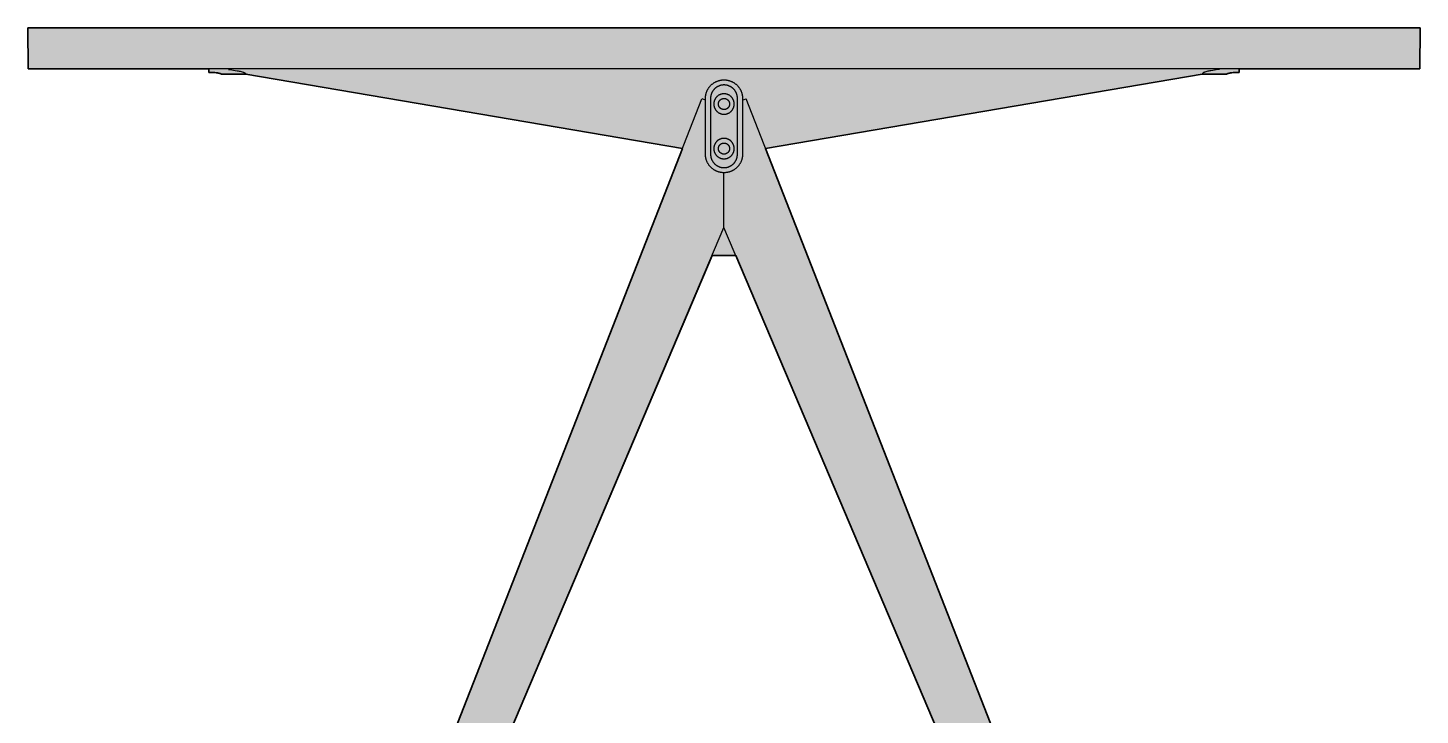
# Model space of a CAD drawing. Header units: millimetres. Extents: x -62 to 3136, y -1298 to 740.
# Drawn here: x 2330 to 3080, y 370 to 740 of the extents above; entities that cross this region are included whole.
import ezdxf

# ---------------------------------------------------------------- set-up
doc = ezdxf.new("R2010")
doc.units = ezdxf.units.MM
doc.layers.add('Blocks', color=7, linetype='Continuous')
doc.layers.add('Blocks$Fill', color=7, linetype='Continuous', true_color=0xffffff)
doc.layers.add('Blocks$Inner', color=7, linetype='Continuous', lineweight=25, true_color=0x007f00)
doc.layers.add('Blocks$Outline', color=7, linetype='Continuous', lineweight=35, true_color=0xff3f3f)

# ---------------------------------------------------------------- blocks, each defined once
blk = doc.blocks.new('Pyramid 02 Dining Table Side')
at = {"layer": 'Blocks$Fill'}
blk.add_hatch(color=256, dxfattribs=at).paths.add_polyline_path([(55.61, 740.05), (55.78, 718.05), (75.61, 718.05), (153.11, 718.05), (153.11, 716.05), (154.7, 716.02), (155.49, 715.99), (156.28, 715.93), (157.08, 715.86), (157.77, 715.77), (158.19, 715.7), (158.41, 715.66), (158.63, 715.61), (158.84, 715.56), (158.94, 715.54), (159.04, 715.51), (159.15, 715.48), (159.26, 715.44), (159.31, 715.42), (159.36, 715.4), (159.41, 715.38), (159.46, 715.36), (159.49, 715.34), (159.52, 715.33), (159.55, 715.31), (159.58, 715.29), (159.6, 715.28), (159.61, 715.27), (159.62, 715.27), (159.64, 715.26), (159.65, 715.25), (159.66, 715.24), (159.67, 715.23), (159.69, 715.22), (159.7, 715.21), (159.71, 715.2), (159.71, 715.19), (159.72, 715.19), (159.72, 715.18), (159.72, 715.18), (159.73, 715.17), (159.73, 715.17), (159.74, 715.16), (159.74, 715.16), (159.74, 715.15), (159.75, 715.15), (159.75, 715.14), (159.75, 715.14), (159.76, 715.13), (159.76, 715.13), (159.76, 715.12), (159.76, 715.12), (159.77, 715.11), (159.77, 715.11), (159.77, 715.1), (159.77, 715.1), (159.77, 715.09), (159.77, 715.09), (159.78, 715.08), (159.78, 715.08), (159.78, 715.07), (159.78, 715.07), (159.78, 715.07), (159.78, 715.07), (159.78, 715.06), (159.78, 715.06), (159.78, 715.06), (159.78, 715.06), (159.78, 715.05), (173.11, 715.05), (408.32, 675.14), (148.48, 11.55), (146.48, 11.55), (142.59, 11.55), (142.48, 11.55), (142.42, 11.55), (142.36, 11.54), (142.31, 11.54), (142.25, 11.53), (142.19, 11.52), (142.13, 11.51), (142.08, 11.5), (142.02, 11.49), (141.96, 11.47), (141.9, 11.46), (141.84, 11.44), (141.78, 11.42), (141.73, 11.4), (141.67, 11.38), (141.61, 11.35), (141.55, 11.33), (141.5, 11.3), (141.44, 11.27), (141.38, 11.24), (141.33, 11.21), (141.27, 11.18), (141.22, 11.14), (141.17, 11.11), (141.11, 11.07), (141.06, 11.03), (141.01, 10.99), (140.96, 10.95), (140.91, 10.91), (140.87, 10.86), (140.82, 10.82), (140.78, 10.77), (140.73, 10.73), (140.69, 10.68), (140.65, 10.63), (140.61, 10.58), (140.57, 10.53), (140.53, 10.47), (140.5, 10.42), (140.46, 10.37), (140.43, 10.31), (140.4, 10.26), (140.37, 10.2), (140.34, 10.14), (140.31, 10.09), (140.29, 10.03), (140.26, 9.97), (140.24, 9.91), (140.22, 9.86), (140.2, 9.8), (140.18, 9.74), (140.17, 9.68), (140.15, 9.62), (140.14, 9.57), (140.13, 9.51), (140.12, 9.45), (140.11, 9.39), (140.1, 9.33), (140.1, 9.28), (140.09, 9.22), (140.09, 9.16), (140.09, 9.11), (140.09, 9.05), (140.09, 5.05), (140.09, 4.94), (140.09, 4.88), (140.1, 4.83), (140.1, 4.77), (140.11, 4.71), (140.12, 4.66), (140.13, 4.6), (140.14, 4.54), (140.15, 4.48), (140.17, 4.42), (140.18, 4.36), (140.2, 4.31), (140.22, 4.25), (140.24, 4.19), (140.26, 4.13), (140.29, 4.07), (140.31, 4.02), (140.34, 3.96), (140.37, 3.9), (140.4, 3.85), (140.43, 3.79), (140.46, 3.74), (140.5, 3.68), (140.53, 3.63), (140.57, 3.58), (140.61, 3.53), (140.65, 3.48), (140.69, 3.43), (140.73, 3.38), (140.78, 3.33), (140.82, 3.28), (140.87, 3.24), (140.91, 3.2), (140.96, 3.15), (141.01, 3.11), (141.06, 3.07), (141.11, 3.03), (141.17, 3), (141.22, 2.96), (141.27, 2.93), (141.33, 2.89), (141.38, 2.86), (141.44, 2.83), (141.5, 2.8), (141.55, 2.78), (141.61, 2.75), (141.67, 2.73), (141.73, 2.71), (141.78, 2.68), (141.84, 2.67), (141.9, 2.65), (141.96, 2.63), (142.02, 2.62), (142.08, 2.61), (142.13, 2.59), (142.19, 2.58), (142.25, 2.58), (142.31, 2.57), (142.36, 2.56), (142.42, 2.56), (142.48, 2.55), (142.53, 2.55), (142.59, 2.55), (143.09, 2.55), (143.09, 0.05), (174.09, 0.05), (174.09, 2.55), (174.59, 2.55), (174.7, 2.55), (174.76, 2.56), (174.81, 2.56), (174.87, 2.57), (174.93, 2.58), (174.99, 2.58), (175.04, 2.59), (175.1, 2.61), (175.16, 2.62), (175.22, 2.63), (175.28, 2.65), (175.33, 2.67), (175.39, 2.68), (175.45, 2.71), (175.51, 2.73), (175.57, 2.75), (175.62, 2.78), (175.68, 2.8), (175.74, 2.83), (175.79, 2.86), (175.85, 2.89), (175.9, 2.93), (175.96, 2.96), (176.01, 3), (176.06, 3.03), (176.11, 3.07), (176.16, 3.11), (176.21, 3.15), (176.26, 3.2), (176.31, 3.24), (176.36, 3.28), (176.4, 3.33), (176.44, 3.38), (176.49, 3.43), (176.53, 3.48), (176.57, 3.53), (176.61, 3.58), (176.64, 3.63), (176.68, 3.68), (176.71, 3.74), (176.75, 3.79), (176.78, 3.85), (176.81, 3.9), (176.84, 3.96), (176.86, 4.02), (176.89, 4.07), (176.91, 4.13), (176.93, 4.19), (176.96, 4.25), (176.97, 4.31), (176.99, 4.36), (177.01, 4.42), (177.02, 4.48), (177.03, 4.54), (177.05, 4.6), (177.06, 4.66), (177.06, 4.71), (177.07, 4.77), (177.08, 4.83), (177.08, 4.88), (177.09, 4.94), (177.09, 5), (177.09, 5.05), (177.09, 9.05), (177.09, 9.16), (177.08, 9.22), (177.08, 9.28), (177.07, 9.33), (177.06, 9.39), (177.06, 9.45), (177.05, 9.51), (177.03, 9.57), (177.02, 9.62), (177.01, 9.68), (176.99, 9.74), (176.97, 9.8), (176.96, 9.86), (176.93, 9.91), (176.91, 9.97), (176.89, 10.03), (176.86, 10.09), (176.84, 10.14), (176.81, 10.2), (176.78, 10.26), (176.75, 10.31), (176.71, 10.37), (176.68, 10.42), (176.64, 10.47), (176.61, 10.53), (176.57, 10.58), (176.53, 10.63), (176.49, 10.68), (176.44, 10.73), (176.4, 10.77), (176.36, 10.82), (176.31, 10.86), (176.26, 10.91), (176.21, 10.95), (176.16, 10.99), (176.11, 11.03), (176.06, 11.07), (176.01, 11.11), (175.96, 11.14), (175.9, 11.18), (175.85, 11.21), (175.79, 11.24), (175.74, 11.27), (175.68, 11.3), (175.62, 11.33), (175.57, 11.35), (175.51, 11.38), (175.45, 11.4), (175.39, 11.42), (175.33, 11.44), (175.28, 11.46), (175.22, 11.47), (175.16, 11.49), (175.1, 11.5), (175.04, 11.51), (174.99, 11.52), (174.93, 11.53), (174.87, 11.54), (174.81, 11.54), (174.76, 11.55), (174.7, 11.55), (174.64, 11.55), (174.59, 11.55), (170.69, 11.55), (166.94, 11.55), (424.24, 617.53), (436.98, 617.53), (694.28, 11.55), (690.53, 11.55), (686.63, 11.55), (686.52, 11.55), (686.47, 11.55), (686.41, 11.54), (686.35, 11.54), (686.29, 11.53), (686.24, 11.52), (686.18, 11.51), (686.12, 11.5), (686.06, 11.49), (686, 11.47), (685.95, 11.46), (685.89, 11.44), (685.83, 11.42), (685.77, 11.4), (685.71, 11.38), (685.66, 11.35), (685.6, 11.33), (685.54, 11.3), (685.49, 11.27), (685.43, 11.24), (685.37, 11.21), (685.32, 11.18), (685.27, 11.14), (685.21, 11.11), (685.16, 11.07), (685.11, 11.03), (685.06, 10.99), (685.01, 10.95), (684.96, 10.91), (684.91, 10.86), (684.87, 10.82), (684.82, 10.77), (684.78, 10.73), (684.73, 10.68), (684.69, 10.63), (684.65, 10.58), (684.61, 10.53), (684.58, 10.47), (684.54, 10.42), (684.51, 10.37), (684.47, 10.31), (684.44, 10.26), (684.41, 10.2), (684.38, 10.14), (684.36, 10.09), (684.33, 10.03), (684.31, 9.97), (684.29, 9.91), (684.27, 9.86), (684.25, 9.8), (684.23, 9.74), (684.21, 9.68), (684.2, 9.62), (684.19, 9.57), (684.18, 9.51), (684.17, 9.45), (684.16, 9.39), (684.15, 9.33), (684.14, 9.28), (684.14, 9.22), (684.14, 9.16), (684.13, 9.11), (684.13, 9.05), (684.13, 5.05), (684.14, 4.94), (684.14, 4.88), (684.14, 4.83), (684.15, 4.77), (684.16, 4.71), (684.17, 4.66), (684.18, 4.6), (684.19, 4.54), (684.2, 4.48), (684.21, 4.42), (684.23, 4.36), (684.25, 4.31), (684.27, 4.25), (684.29, 4.19), (684.31, 4.13), (684.33, 4.07), (684.36, 4.02), (684.38, 3.96), (684.41, 3.9), (684.44, 3.85), (684.47, 3.79), (684.51, 3.74), (684.54, 3.68), (684.58, 3.63), (684.61, 3.58), (684.65, 3.53), (684.69, 3.48), (684.73, 3.43), (684.78, 3.38), (684.82, 3.33), (684.87, 3.28), (684.91, 3.24), (684.96, 3.2), (685.01, 3.15), (685.06, 3.11), (685.11, 3.07), (685.16, 3.03), (685.21, 3), (685.27, 2.96), (685.32, 2.93), (685.37, 2.89), (685.43, 2.86), (685.49, 2.83), (685.54, 2.8), (685.6, 2.78), (685.66, 2.75), (685.71, 2.73), (685.77, 2.71), (685.83, 2.68), (685.89, 2.67), (685.95, 2.65), (686, 2.63), (686.06, 2.62), (686.12, 2.61), (686.18, 2.59), (686.24, 2.58), (686.29, 2.58), (686.35, 2.57), (686.41, 2.56), (686.47, 2.56), (686.52, 2.55), (686.58, 2.55), (686.63, 2.55), (687.13, 2.55), (687.13, 0.05), (718.13, 0.05), (718.13, 2.55), (718.63, 2.55), (718.75, 2.55), (718.8, 2.56), (718.86, 2.56), (718.92, 2.57), (718.97, 2.58), (719.03, 2.58), (719.09, 2.59), (719.15, 2.61), (719.21, 2.62), (719.26, 2.63), (719.32, 2.65), (719.38, 2.67), (719.44, 2.68), (719.5, 2.71), (719.55, 2.73), (719.61, 2.75), (719.67, 2.78), (719.73, 2.8), (719.78, 2.83), (719.84, 2.86), (719.89, 2.89), (719.95, 2.93), (720, 2.96), (720.06, 3), (720.11, 3.03), (720.16, 3.07), (720.21, 3.11), (720.26, 3.15), (720.31, 3.2), (720.36, 3.24), (720.4, 3.28), (720.45, 3.33), (720.49, 3.38), (720.53, 3.43), (720.57, 3.48), (720.61, 3.53), (720.65, 3.58), (720.69, 3.63), (720.73, 3.68), (720.76, 3.74), (720.79, 3.79), (720.82, 3.85), (720.85, 3.9), (720.88, 3.96), (720.91, 4.02), (720.93, 4.07), (720.96, 4.13), (720.98, 4.19), (721, 4.25), (721.02, 4.31), (721.04, 4.36), (721.05, 4.42), (721.07, 4.48), (721.08, 4.54), (721.09, 4.6), (721.1, 4.66), (721.11, 4.71), (721.12, 4.77), (721.12, 4.83), (721.13, 4.88), (721.13, 4.94), (721.13, 5), (721.13, 5.05), (721.13, 9.05), (721.13, 9.16), (721.13, 9.22), (721.12, 9.28), (721.12, 9.33), (721.11, 9.39), (721.1, 9.45), (721.09, 9.51), (721.08, 9.57), (721.07, 9.62), (721.05, 9.68), (721.04, 9.74), (721.02, 9.8), (721, 9.86), (720.98, 9.91), (720.96, 9.97), (720.93, 10.03), (720.91, 10.09), (720.88, 10.14), (720.85, 10.2), (720.82, 10.26), (720.79, 10.31), (720.76, 10.37), (720.73, 10.42), (720.69, 10.47), (720.65, 10.53), (720.61, 10.58), (720.57, 10.63), (720.53, 10.68), (720.49, 10.73), (720.45, 10.77), (720.4, 10.82), (720.36, 10.86), (720.31, 10.91), (720.26, 10.95), (720.21, 10.99), (720.16, 11.03), (720.11, 11.07), (720.06, 11.11), (720, 11.14), (719.95, 11.18), (719.89, 11.21), (719.84, 11.24), (719.78, 11.27), (719.73, 11.3), (719.67, 11.33), (719.61, 11.35), (719.55, 11.38), (719.5, 11.4), (719.44, 11.42), (719.38, 11.44), (719.32, 11.46), (719.26, 11.47), (719.21, 11.49), (719.15, 11.5), (719.09, 11.51), (719.03, 11.52), (718.97, 11.53), (718.92, 11.54), (718.86, 11.54), (718.8, 11.55), (718.75, 11.55), (718.69, 11.55), (718.63, 11.55), (714.74, 11.55), (712.74, 11.55), (452.91, 675.14), (688.11, 715.05), (701.44, 715.05), (701.44, 715.06), (701.44, 715.06), (701.44, 715.06), (701.44, 715.07), (701.45, 715.07), (701.45, 715.07), (701.45, 715.07), (701.45, 715.08), (701.45, 715.08), (701.45, 715.09), (701.45, 715.09), (701.45, 715.1), (701.45, 715.1), (701.45, 715.11), (701.46, 715.11), (701.46, 715.12), (701.46, 715.12), (701.46, 715.13), (701.47, 715.13), (701.47, 715.14), (701.47, 715.14), (701.48, 715.15), (701.48, 715.15), (701.48, 715.16), (701.49, 715.16), (701.49, 715.17), (701.49, 715.17), (701.5, 715.18), (701.5, 715.18), (701.51, 715.19), (701.51, 715.19), (701.52, 715.2), (701.53, 715.21), (701.54, 715.22), (701.55, 715.23), (701.56, 715.24), (701.57, 715.25), (701.58, 715.26), (701.6, 715.27), (701.61, 715.27), (701.62, 715.28), (701.64, 715.29), (701.67, 715.31), (701.7, 715.33), (701.73, 715.34), (701.77, 715.36), (701.81, 715.38), (701.86, 715.4), (701.91, 715.42), (701.96, 715.44), (702.07, 715.48), (702.18, 715.51), (702.28, 715.54), (702.38, 715.56), (702.59, 715.61), (702.81, 715.66), (703.03, 715.7), (703.45, 715.77), (703.87, 715.82), (704.14, 715.86), (705.73, 715.99), (706.53, 716.02), (707.32, 716.05), (708.11, 716.05), (708.11, 718.05), (785.61, 718.05), (805.44, 718.05), (805.61, 740.05), (480.61, 740.05), (380.61, 740.05)], flags=0)
at = {"layer": 'Blocks$Inner'}
for points in [[(55.61, 740.05), (380.61, 740.05), (480.61, 740.05), (805.61, 740.05), (805.44, 718.05), (785.61, 718.05), (480.61, 718.05), (380.61, 718.05), (75.61, 718.05), (55.78, 718.05)], [(420.61, 702.05), (420.61, 702.27), (420.62, 702.5), (420.63, 702.72), (420.65, 702.95), (420.67, 703.18), (420.7, 703.41), (420.74, 703.64), (420.78, 703.87), (420.82, 704.1), (420.88, 704.34), (420.93, 704.57), (421, 704.8), (421.07, 705.04), (421.14, 705.27), (421.22, 705.5), (421.31, 705.73), (421.41, 705.96), (421.51, 706.19), (421.62, 706.42), (421.73, 706.65), (421.85, 706.87), (421.97, 707.09), (422.1, 707.31), (422.24, 707.52), (422.38, 707.74), (422.53, 707.95), (422.69, 708.15), (422.85, 708.36), (423.01, 708.55), (423.18, 708.75), (423.36, 708.94), (423.54, 709.12), (423.73, 709.3), (423.92, 709.48), (424.11, 709.65), (424.31, 709.82), (424.51, 709.98), (424.72, 710.13), (424.93, 710.28), (425.14, 710.42), (425.35, 710.56), (425.57, 710.69), (425.79, 710.82), (426.02, 710.94), (426.24, 711.05), (426.47, 711.16), (426.7, 711.26), (426.93, 711.35), (427.16, 711.44), (427.39, 711.52), (427.63, 711.6), (427.86, 711.67), (428.09, 711.73), (428.33, 711.79), (428.56, 711.84), (428.79, 711.89), (429.02, 711.93), (429.25, 711.96), (429.48, 711.99), (429.71, 712.01), (429.94, 712.03), (430.17, 712.04), (430.39, 712.05), (430.61, 712.05), (430.83, 712.05), (431.06, 712.04), (431.28, 712.03), (431.51, 712.01), (431.74, 711.99), (431.97, 711.96), (432.2, 711.93), (432.43, 711.89), (432.66, 711.84), (432.9, 711.79), (433.13, 711.73), (433.36, 711.67), (433.6, 711.6), (433.83, 711.52), (434.06, 711.44), (434.29, 711.35), (434.52, 711.26), (434.75, 711.16), (434.98, 711.05), (435.2, 710.94), (435.43, 710.82), (435.65, 710.69), (435.87, 710.56), (436.08, 710.42), (436.3, 710.28), (436.51, 710.13), (436.71, 709.98), (436.91, 709.82), (437.11, 709.65), (437.31, 709.48), (437.5, 709.3), (437.68, 709.12), (437.86, 708.94), (438.04, 708.75), (438.21, 708.55), (438.37, 708.36), (438.53, 708.15), (438.69, 707.95), (438.84, 707.74), (438.98, 707.52), (439.12, 707.31), (439.25, 707.09), (439.37, 706.87), (439.49, 706.65), (439.61, 706.42), (439.71, 706.19), (439.81, 705.96), (439.91, 705.73), (440, 705.5), (440.08, 705.27), (440.16, 705.04), (440.22, 704.8), (440.29, 704.57), (440.35, 704.34), (440.4, 704.1), (440.44, 703.87), (440.48, 703.64), (440.52, 703.41), (440.55, 703.18), (440.57, 702.95), (440.59, 702.72), (440.6, 702.5), (440.61, 702.27), (440.61, 702.05), (440.61, 672.05), (440.61, 671.83), (440.6, 671.61), (440.59, 671.38), (440.57, 671.15), (440.55, 670.93), (440.52, 670.7), (440.48, 670.46), (440.44, 670.23), (440.4, 670), (440.35, 669.77), (440.29, 669.53), (440.22, 669.3), (440.16, 669.07), (440.08, 668.84), (440, 668.6), (439.91, 668.37), (439.81, 668.14), (439.71, 667.91), (439.61, 667.69), (439.49, 667.46), (439.37, 667.24), (439.25, 667.01), (439.12, 666.8), (438.98, 666.58), (438.84, 666.37), (438.69, 666.16), (438.53, 665.95), (438.37, 665.75), (438.21, 665.55), (438.04, 665.36), (437.86, 665.17), (437.68, 664.98), (437.5, 664.8), (437.31, 664.63), (437.11, 664.45), (436.91, 664.29), (436.71, 664.13), (436.51, 663.97), (436.3, 663.83), (436.08, 663.68), (435.87, 663.55), (435.65, 663.41), (435.43, 663.29), (435.2, 663.17), (434.98, 663.06), (434.75, 662.95), (434.52, 662.85), (434.29, 662.75), (434.06, 662.67), (433.83, 662.58), (433.6, 662.51), (433.36, 662.44), (433.13, 662.37), (432.9, 662.32), (432.66, 662.27), (432.43, 662.22), (432.2, 662.18), (431.97, 662.15), (431.74, 662.12), (431.51, 662.09), (431.28, 662.08), (431.06, 662.06), (430.83, 662.05), (430.61, 662.05), (430.39, 662.05), (430.17, 662.06), (429.94, 662.08), (429.71, 662.09), (429.48, 662.12), (429.25, 662.15), (429.02, 662.18), (428.79, 662.22), (428.56, 662.27), (428.33, 662.32), (428.09, 662.37), (427.86, 662.44), (427.63, 662.51), (427.39, 662.58), (427.16, 662.67), (426.93, 662.75), (426.7, 662.85), (426.47, 662.95), (426.24, 663.06), (426.02, 663.17), (425.79, 663.29), (425.57, 663.41), (425.35, 663.55), (425.14, 663.68), (424.93, 663.83), (424.72, 663.97), (424.51, 664.13), (424.31, 664.29), (424.11, 664.45), (423.92, 664.63), (423.73, 664.8), (423.54, 664.98), (423.36, 665.17), (423.18, 665.36), (423.01, 665.55), (422.85, 665.75), (422.69, 665.95), (422.53, 666.16), (422.38, 666.37), (422.24, 666.58), (422.1, 666.8), (421.97, 667.01), (421.85, 667.24), (421.73, 667.46), (421.62, 667.69), (421.51, 667.91), (421.41, 668.14), (421.31, 668.37), (421.22, 668.6), (421.14, 668.84), (421.07, 669.07), (421, 669.3), (420.93, 669.53), (420.88, 669.77), (420.82, 670), (420.78, 670.23), (420.74, 670.46), (420.7, 670.7), (420.67, 670.93), (420.65, 671.15), (420.63, 671.38), (420.62, 671.61), (420.61, 671.83), (420.61, 672.05)], [(423.36, 675.45), (423.36, 672.05), (423.36, 671.89), (423.37, 671.73), (423.38, 671.57), (423.39, 671.4), (423.41, 671.24), (423.43, 671.07), (423.45, 670.9), (423.48, 670.73), (423.52, 670.56), (423.55, 670.4), (423.59, 670.23), (423.64, 670.06), (423.69, 669.89), (423.75, 669.72), (423.81, 669.55), (423.87, 669.38), (423.94, 669.22), (424.01, 669.05), (424.09, 668.89), (424.17, 668.72), (424.26, 668.56), (424.35, 668.4), (424.44, 668.24), (424.54, 668.09), (424.65, 667.93), (424.75, 667.78), (424.87, 667.63), (424.98, 667.48), (425.1, 667.34), (425.23, 667.2), (425.35, 667.06), (425.48, 666.93), (425.62, 666.8), (425.76, 666.67), (425.9, 666.54), (426.04, 666.42), (426.19, 666.31), (426.34, 666.2), (426.49, 666.09), (426.64, 665.98), (426.8, 665.88), (426.96, 665.79), (427.12, 665.7), (427.28, 665.61), (427.44, 665.53), (427.61, 665.45), (427.78, 665.38), (427.94, 665.31), (428.11, 665.25), (428.28, 665.19), (428.45, 665.13), (428.62, 665.08), (428.79, 665.04), (428.95, 664.99), (429.12, 664.96), (429.29, 664.92), (429.46, 664.89), (429.63, 664.87), (429.79, 664.85), (429.96, 664.83), (430.12, 664.82), (430.29, 664.81), (430.45, 664.8), (430.61, 664.8), (430.77, 664.8), (430.93, 664.81), (431.1, 664.82), (431.26, 664.83), (431.43, 664.85), (431.59, 664.87), (431.76, 664.89), (431.93, 664.92), (432.1, 664.96), (432.27, 664.99), (432.44, 665.04), (432.61, 665.08), (432.77, 665.13), (432.94, 665.19), (433.11, 665.25), (433.28, 665.31), (433.45, 665.38), (433.61, 665.45), (433.78, 665.53), (433.94, 665.61), (434.1, 665.7), (434.26, 665.79), (434.42, 665.88), (434.58, 665.98), (434.73, 666.09), (434.88, 666.2), (435.03, 666.31), (435.18, 666.42), (435.32, 666.54), (435.47, 666.67), (435.6, 666.8), (435.74, 666.93), (435.87, 667.06), (436, 667.2), (436.12, 667.34), (436.24, 667.48), (436.36, 667.63), (436.47, 667.78), (436.58, 667.93), (436.68, 668.09), (436.78, 668.24), (436.87, 668.4), (436.96, 668.56), (437.05, 668.72), (437.13, 668.89), (437.21, 669.05), (437.28, 669.22), (437.35, 669.38), (437.42, 669.55), (437.48, 669.72), (437.53, 669.89), (437.58, 670.06), (437.63, 670.23), (437.67, 670.4), (437.71, 670.56), (437.74, 670.73), (437.77, 670.9), (437.79, 671.07), (437.81, 671.24), (437.83, 671.4), (437.84, 671.57), (437.85, 671.73), (437.86, 671.89), (437.86, 672.05), (437.86, 702.05), (437.86, 702.21), (437.85, 702.38), (437.84, 702.54), (437.83, 702.7), (437.81, 702.87), (437.79, 703.04), (437.77, 703.2), (437.74, 703.37), (437.71, 703.54), (437.67, 703.71), (437.63, 703.88), (437.58, 704.05), (437.53, 704.22), (437.48, 704.39), (437.42, 704.55), (437.35, 704.72), (437.28, 704.89), (437.21, 705.05), (437.13, 705.22), (437.05, 705.38), (436.96, 705.54), (436.87, 705.7), (436.78, 705.86), (436.68, 706.02), (436.58, 706.17), (436.47, 706.33), (436.36, 706.48), (436.24, 706.62), (436.12, 706.77), (436, 706.91), (435.87, 707.04), (435.74, 707.18), (435.6, 707.31), (435.47, 707.44), (435.32, 707.56), (435.18, 707.68), (435.03, 707.8), (434.88, 707.91), (434.73, 708.02), (434.58, 708.12), (434.42, 708.22), (434.26, 708.32), (434.1, 708.41), (433.94, 708.49), (433.78, 708.57), (433.61, 708.65), (433.45, 708.72), (433.28, 708.79), (433.11, 708.86), (432.94, 708.92), (432.77, 708.97), (432.61, 709.02), (432.44, 709.07), (432.27, 709.11), (432.1, 709.15), (431.93, 709.18), (431.76, 709.21), (431.59, 709.24), (431.43, 709.26), (431.26, 709.27), (431.1, 709.29), (430.93, 709.3), (430.77, 709.3), (430.61, 709.3), (430.45, 709.3), (430.29, 709.3), (430.12, 709.29), (429.96, 709.27), (429.79, 709.26), (429.63, 709.24), (429.46, 709.21), (429.29, 709.18), (429.12, 709.15), (428.95, 709.11), (428.79, 709.07), (428.62, 709.02), (428.45, 708.97), (428.28, 708.92), (428.11, 708.86), (427.94, 708.79), (427.78, 708.72), (427.61, 708.65), (427.44, 708.57), (427.28, 708.49), (427.12, 708.41), (426.96, 708.32), (426.8, 708.22), (426.64, 708.12), (426.49, 708.02), (426.34, 707.91), (426.19, 707.8), (426.04, 707.68), (425.9, 707.56), (425.76, 707.44), (425.62, 707.31), (425.48, 707.18), (425.35, 707.04), (425.23, 706.91), (425.1, 706.77), (424.98, 706.62), (424.87, 706.48), (424.75, 706.33), (424.65, 706.17), (424.54, 706.02), (424.44, 705.86), (424.35, 705.7), (424.26, 705.54), (424.17, 705.38), (424.09, 705.22), (424.01, 705.05), (423.94, 704.89), (423.87, 704.72), (423.81, 704.55), (423.75, 704.39), (423.69, 704.22), (423.64, 704.05), (423.59, 703.88), (423.55, 703.71), (423.52, 703.54), (423.48, 703.37), (423.45, 703.2), (423.43, 703.04), (423.41, 702.87), (423.39, 702.7), (423.38, 702.54), (423.37, 702.38), (423.36, 702.21), (423.36, 702.05)], [(436.11, 699.05), (436.11, 699.17), (436.11, 699.3), (436.1, 699.42), (436.09, 699.55), (436.08, 699.67), (436.06, 699.8), (436.04, 699.93), (436.02, 700.05), (435.99, 700.18), (435.97, 700.31), (435.93, 700.44), (435.9, 700.57), (435.86, 700.69), (435.82, 700.82), (435.77, 700.95), (435.72, 701.08), (435.67, 701.2), (435.62, 701.33), (435.56, 701.45), (435.5, 701.58), (435.43, 701.7), (435.36, 701.82), (435.29, 701.94), (435.21, 702.06), (435.14, 702.18), (435.05, 702.29), (434.97, 702.41), (434.88, 702.52), (434.79, 702.63), (434.7, 702.74), (434.6, 702.84), (434.5, 702.94), (434.4, 703.04), (434.29, 703.14), (434.19, 703.23), (434.08, 703.32), (433.97, 703.41), (433.85, 703.5), (433.74, 703.58), (433.62, 703.66), (433.5, 703.73), (433.38, 703.8), (433.26, 703.87), (433.14, 703.94), (433.01, 704), (432.89, 704.06), (432.76, 704.11), (432.64, 704.17), (432.51, 704.21), (432.38, 704.26), (432.25, 704.3), (432.12, 704.34), (432, 704.38), (431.87, 704.41), (431.74, 704.44), (431.61, 704.46), (431.48, 704.48), (431.36, 704.5), (431.23, 704.52), (431.11, 704.53), (430.98, 704.54), (430.86, 704.55), (430.73, 704.55), (430.61, 704.55), (430.49, 704.55), (430.37, 704.55), (430.24, 704.54), (430.12, 704.53), (429.99, 704.52), (429.86, 704.5), (429.74, 704.48), (429.61, 704.46), (429.48, 704.44), (429.35, 704.41), (429.23, 704.38), (429.1, 704.34), (428.97, 704.3), (428.84, 704.26), (428.71, 704.21), (428.59, 704.17), (428.46, 704.11), (428.33, 704.06), (428.21, 704), (428.08, 703.94), (427.96, 703.87), (427.84, 703.8), (427.72, 703.73), (427.6, 703.66), (427.48, 703.58), (427.37, 703.5), (427.26, 703.41), (427.14, 703.32), (427.04, 703.23), (426.93, 703.14), (426.82, 703.04), (426.72, 702.94), (426.62, 702.84), (426.53, 702.74), (426.43, 702.63), (426.34, 702.52), (426.25, 702.41), (426.17, 702.29), (426.09, 702.18), (426.01, 702.06), (425.93, 701.94), (425.86, 701.82), (425.79, 701.7), (425.73, 701.58), (425.66, 701.45), (425.6, 701.33), (425.55, 701.2), (425.5, 701.08), (425.45, 700.95), (425.4, 700.82), (425.36, 700.69), (425.32, 700.57), (425.29, 700.44), (425.26, 700.31), (425.23, 700.18), (425.2, 700.05), (425.18, 699.93), (425.16, 699.8), (425.15, 699.67), (425.13, 699.55), (425.12, 699.42), (425.12, 699.3), (425.11, 699.17), (425.11, 699.05), (425.11, 698.93), (425.12, 698.81), (425.12, 698.68), (425.13, 698.56), (425.15, 698.43), (425.16, 698.31), (425.18, 698.18), (425.2, 698.05), (425.23, 697.92), (425.26, 697.8), (425.29, 697.67), (425.32, 697.54), (425.36, 697.41), (425.4, 697.28), (425.45, 697.16), (425.5, 697.03), (425.55, 696.9), (425.6, 696.78), (425.66, 696.65), (425.73, 696.53), (425.79, 696.4), (425.86, 696.28), (425.93, 696.16), (426.01, 696.04), (426.09, 695.93), (426.17, 695.81), (426.25, 695.7), (426.34, 695.59), (426.43, 695.48), (426.53, 695.37), (426.62, 695.27), (426.72, 695.16), (426.82, 695.06), (426.93, 694.97), (427.04, 694.87), (427.14, 694.78), (427.26, 694.69), (427.37, 694.61), (427.48, 694.53), (427.6, 694.45), (427.72, 694.37), (427.84, 694.3), (427.96, 694.23), (428.08, 694.17), (428.21, 694.1), (428.33, 694.05), (428.46, 693.99), (428.59, 693.94), (428.71, 693.89), (428.84, 693.84), (428.97, 693.8), (429.1, 693.76), (429.23, 693.73), (429.35, 693.7), (429.48, 693.67), (429.61, 693.64), (429.74, 693.62), (429.86, 693.6), (429.99, 693.59), (430.12, 693.57), (430.24, 693.56), (430.37, 693.56), (430.49, 693.55), (430.61, 693.55), (430.73, 693.55), (430.86, 693.56), (430.98, 693.56), (431.11, 693.57), (431.23, 693.59), (431.36, 693.6), (431.48, 693.62), (431.61, 693.64), (431.74, 693.67), (431.87, 693.7), (432, 693.73), (432.12, 693.76), (432.25, 693.8), (432.38, 693.84), (432.51, 693.89), (432.64, 693.94), (432.76, 693.99), (432.89, 694.05), (433.01, 694.1), (433.14, 694.17), (433.26, 694.23), (433.38, 694.3), (433.5, 694.37), (433.62, 694.45), (433.74, 694.53), (433.85, 694.61), (433.97, 694.69), (434.08, 694.78), (434.19, 694.87), (434.29, 694.97), (434.4, 695.06), (434.5, 695.16), (434.6, 695.27), (434.7, 695.37), (434.79, 695.48), (434.88, 695.59), (434.97, 695.7), (435.05, 695.81), (435.14, 695.93), (435.21, 696.04), (435.29, 696.16), (435.36, 696.28), (435.43, 696.4), (435.5, 696.53), (435.56, 696.65), (435.62, 696.78), (435.67, 696.9), (435.72, 697.03), (435.77, 697.16), (435.82, 697.28), (435.86, 697.41), (435.9, 697.54), (435.93, 697.67), (435.97, 697.8), (435.99, 697.92), (436.02, 698.05), (436.04, 698.18), (436.06, 698.31), (436.08, 698.43), (436.09, 698.56), (436.1, 698.68), (436.11, 698.81), (436.11, 698.93)], [(433.61, 699.05), (433.61, 698.99), (433.61, 698.92), (433.6, 698.85), (433.6, 698.78), (433.59, 698.71), (433.58, 698.65), (433.57, 698.58), (433.56, 698.51), (433.55, 698.44), (433.53, 698.37), (433.51, 698.3), (433.5, 698.23), (433.47, 698.16), (433.45, 698.09), (433.43, 698.02), (433.4, 697.95), (433.37, 697.88), (433.34, 697.81), (433.31, 697.74), (433.28, 697.67), (433.24, 697.61), (433.2, 697.54), (433.16, 697.48), (433.12, 697.41), (433.08, 697.35), (433.03, 697.28), (432.99, 697.22), (432.94, 697.16), (432.89, 697.1), (432.84, 697.04), (432.79, 696.99), (432.73, 696.93), (432.68, 696.88), (432.62, 696.82), (432.56, 696.77), (432.5, 696.72), (432.44, 696.68), (432.38, 696.63), (432.32, 696.58), (432.25, 696.54), (432.19, 696.5), (432.12, 696.46), (432.06, 696.42), (431.99, 696.39), (431.92, 696.35), (431.85, 696.32), (431.78, 696.29), (431.72, 696.26), (431.65, 696.24), (431.58, 696.21), (431.51, 696.19), (431.44, 696.17), (431.37, 696.15), (431.3, 696.13), (431.23, 696.12), (431.16, 696.1), (431.09, 696.09), (431.02, 696.08), (430.95, 696.07), (430.88, 696.06), (430.81, 696.06), (430.74, 696.06), (430.68, 696.05), (430.61, 696.05), (430.54, 696.05), (430.48, 696.06), (430.41, 696.06), (430.34, 696.06), (430.27, 696.07), (430.2, 696.08), (430.13, 696.09), (430.07, 696.1), (430, 696.12), (429.93, 696.13), (429.86, 696.15), (429.79, 696.17), (429.72, 696.19), (429.65, 696.21), (429.58, 696.24), (429.51, 696.26), (429.44, 696.29), (429.37, 696.32), (429.3, 696.35), (429.23, 696.39), (429.17, 696.42), (429.1, 696.46), (429.03, 696.5), (428.97, 696.54), (428.91, 696.58), (428.84, 696.63), (428.78, 696.68), (428.72, 696.72), (428.66, 696.77), (428.6, 696.82), (428.55, 696.88), (428.49, 696.93), (428.44, 696.99), (428.38, 697.04), (428.33, 697.1), (428.28, 697.16), (428.23, 697.22), (428.19, 697.28), (428.14, 697.35), (428.1, 697.41), (428.06, 697.48), (428.02, 697.54), (427.98, 697.61), (427.95, 697.67), (427.91, 697.74), (427.88, 697.81), (427.85, 697.88), (427.82, 697.95), (427.8, 698.02), (427.77, 698.09), (427.75, 698.16), (427.73, 698.23), (427.71, 698.3), (427.69, 698.37), (427.67, 698.44), (427.66, 698.51), (427.65, 698.58), (427.64, 698.65), (427.63, 698.71), (427.62, 698.78), (427.62, 698.85), (427.61, 698.92), (427.61, 698.99), (427.61, 699.05), (427.61, 699.12), (427.61, 699.19), (427.62, 699.25), (427.62, 699.32), (427.63, 699.39), (427.64, 699.46), (427.65, 699.53), (427.66, 699.6), (427.67, 699.67), (427.69, 699.74), (427.71, 699.81), (427.73, 699.88), (427.75, 699.95), (427.77, 700.02), (427.8, 700.09), (427.82, 700.16), (427.85, 700.23), (427.88, 700.29), (427.91, 700.36), (427.95, 700.43), (427.98, 700.5), (428.02, 700.56), (428.06, 700.63), (428.1, 700.69), (428.14, 700.76), (428.19, 700.82), (428.23, 700.88), (428.28, 700.94), (428.33, 701), (428.38, 701.06), (428.44, 701.12), (428.49, 701.17), (428.55, 701.23), (428.6, 701.28), (428.66, 701.33), (428.72, 701.38), (428.78, 701.43), (428.84, 701.48), (428.91, 701.52), (428.97, 701.56), (429.03, 701.6), (429.1, 701.64), (429.17, 701.68), (429.23, 701.72), (429.3, 701.75), (429.37, 701.78), (429.44, 701.81), (429.51, 701.84), (429.58, 701.87), (429.65, 701.89), (429.72, 701.92), (429.79, 701.94), (429.86, 701.96), (429.93, 701.97), (430, 701.99), (430.07, 702), (430.13, 702.01), (430.2, 702.02), (430.27, 702.03), (430.34, 702.04), (430.41, 702.05), (430.48, 702.05), (430.54, 702.05), (430.61, 702.05), (430.68, 702.05), (430.74, 702.05), (430.81, 702.05), (430.88, 702.04), (430.95, 702.03), (431.02, 702.02), (431.09, 702.01), (431.16, 702), (431.23, 701.99), (431.3, 701.97), (431.37, 701.96), (431.44, 701.94), (431.51, 701.92), (431.58, 701.89), (431.65, 701.87), (431.72, 701.84), (431.78, 701.81), (431.85, 701.78), (431.92, 701.75), (431.99, 701.72), (432.06, 701.68), (432.12, 701.64), (432.19, 701.6), (432.25, 701.56), (432.32, 701.52), (432.38, 701.48), (432.44, 701.43), (432.5, 701.38), (432.56, 701.33), (432.62, 701.28), (432.68, 701.23), (432.73, 701.17), (432.79, 701.12), (432.84, 701.06), (432.89, 701), (432.94, 700.94), (432.99, 700.88), (433.03, 700.82), (433.08, 700.76), (433.12, 700.69), (433.16, 700.63), (433.2, 700.56), (433.24, 700.5), (433.28, 700.43), (433.31, 700.36), (433.34, 700.29), (433.37, 700.23), (433.4, 700.16), (433.43, 700.09), (433.45, 700.02), (433.47, 699.95), (433.5, 699.88), (433.51, 699.81), (433.53, 699.74), (433.55, 699.67), (433.56, 699.6), (433.57, 699.53), (433.58, 699.46), (433.59, 699.39), (433.6, 699.32), (433.6, 699.25), (433.61, 699.19), (433.61, 699.12)], [(436.11, 675.05), (436.11, 675.17), (436.11, 675.3), (436.1, 675.42), (436.09, 675.55), (436.08, 675.67), (436.06, 675.8), (436.04, 675.93), (436.02, 676.05), (435.99, 676.18), (435.97, 676.31), (435.93, 676.44), (435.9, 676.57), (435.86, 676.69), (435.82, 676.82), (435.77, 676.95), (435.72, 677.08), (435.67, 677.2), (435.62, 677.33), (435.56, 677.45), (435.5, 677.58), (435.43, 677.7), (435.36, 677.82), (435.29, 677.94), (435.21, 678.06), (435.14, 678.18), (435.05, 678.29), (434.97, 678.41), (434.88, 678.52), (434.79, 678.63), (434.7, 678.74), (434.6, 678.84), (434.5, 678.94), (434.4, 679.04), (434.29, 679.14), (434.19, 679.23), (434.08, 679.32), (433.97, 679.41), (433.85, 679.5), (433.74, 679.58), (433.62, 679.66), (433.5, 679.73), (433.38, 679.8), (433.26, 679.87), (433.14, 679.94), (433.01, 680), (432.89, 680.06), (432.76, 680.11), (432.64, 680.17), (432.51, 680.21), (432.38, 680.26), (432.25, 680.3), (432.12, 680.34), (432, 680.38), (431.87, 680.41), (431.74, 680.44), (431.61, 680.46), (431.48, 680.48), (431.36, 680.5), (431.23, 680.52), (431.11, 680.53), (430.98, 680.54), (430.86, 680.55), (430.73, 680.55), (430.61, 680.55), (430.49, 680.55), (430.37, 680.55), (430.24, 680.54), (430.12, 680.53), (429.99, 680.52), (429.86, 680.5), (429.74, 680.48), (429.61, 680.46), (429.48, 680.44), (429.35, 680.41), (429.23, 680.38), (429.1, 680.34), (428.97, 680.3), (428.84, 680.26), (428.71, 680.21), (428.59, 680.17), (428.46, 680.11), (428.33, 680.06), (428.21, 680), (428.08, 679.94), (427.96, 679.87), (427.84, 679.8), (427.72, 679.73), (427.6, 679.66), (427.48, 679.58), (427.37, 679.5), (427.26, 679.41), (427.14, 679.32), (427.04, 679.23), (426.93, 679.14), (426.82, 679.04), (426.72, 678.94), (426.62, 678.84), (426.53, 678.74), (426.43, 678.63), (426.34, 678.52), (426.25, 678.41), (426.17, 678.29), (426.09, 678.18), (426.01, 678.06), (425.93, 677.94), (425.86, 677.82), (425.79, 677.7), (425.73, 677.58), (425.66, 677.45), (425.6, 677.33), (425.55, 677.2), (425.5, 677.08), (425.45, 676.95), (425.4, 676.82), (425.36, 676.69), (425.32, 676.57), (425.29, 676.44), (425.26, 676.31), (425.23, 676.18), (425.2, 676.05), (425.18, 675.93), (425.16, 675.8), (425.15, 675.67), (425.13, 675.55), (425.12, 675.42), (425.12, 675.3), (425.11, 675.17), (425.11, 675.05), (425.11, 674.93), (425.12, 674.81), (425.12, 674.68), (425.13, 674.56), (425.15, 674.43), (425.16, 674.31), (425.18, 674.18), (425.2, 674.05), (425.23, 673.92), (425.26, 673.8), (425.29, 673.67), (425.32, 673.54), (425.36, 673.41), (425.4, 673.28), (425.45, 673.16), (425.5, 673.03), (425.55, 672.9), (425.6, 672.78), (425.66, 672.65), (425.73, 672.53), (425.79, 672.4), (425.86, 672.28), (425.93, 672.16), (426.01, 672.04), (426.09, 671.93), (426.17, 671.81), (426.25, 671.7), (426.34, 671.59), (426.43, 671.48), (426.53, 671.37), (426.62, 671.27), (426.72, 671.16), (426.82, 671.06), (426.93, 670.97), (427.04, 670.87), (427.14, 670.78), (427.26, 670.69), (427.37, 670.61), (427.48, 670.53), (427.6, 670.45), (427.72, 670.37), (427.84, 670.3), (427.96, 670.23), (428.08, 670.17), (428.21, 670.1), (428.33, 670.05), (428.46, 669.99), (428.59, 669.94), (428.71, 669.89), (428.84, 669.84), (428.97, 669.8), (429.1, 669.76), (429.23, 669.73), (429.35, 669.7), (429.48, 669.67), (429.61, 669.64), (429.74, 669.62), (429.86, 669.6), (429.99, 669.59), (430.12, 669.57), (430.24, 669.56), (430.37, 669.56), (430.49, 669.55), (430.61, 669.55), (430.73, 669.55), (430.86, 669.56), (430.98, 669.56), (431.11, 669.57), (431.23, 669.59), (431.36, 669.6), (431.48, 669.62), (431.61, 669.64), (431.74, 669.67), (431.87, 669.7), (432, 669.73), (432.12, 669.76), (432.25, 669.8), (432.38, 669.84), (432.51, 669.89), (432.64, 669.94), (432.76, 669.99), (432.89, 670.05), (433.01, 670.1), (433.14, 670.17), (433.26, 670.23), (433.38, 670.3), (433.5, 670.37), (433.62, 670.45), (433.74, 670.53), (433.85, 670.61), (433.97, 670.69), (434.08, 670.78), (434.19, 670.87), (434.29, 670.97), (434.4, 671.06), (434.5, 671.16), (434.6, 671.27), (434.7, 671.37), (434.79, 671.48), (434.88, 671.59), (434.97, 671.7), (435.05, 671.81), (435.14, 671.93), (435.21, 672.04), (435.29, 672.16), (435.36, 672.28), (435.43, 672.4), (435.5, 672.53), (435.56, 672.65), (435.62, 672.78), (435.67, 672.9), (435.72, 673.03), (435.77, 673.16), (435.82, 673.28), (435.86, 673.41), (435.9, 673.54), (435.93, 673.67), (435.97, 673.8), (435.99, 673.92), (436.02, 674.05), (436.04, 674.18), (436.06, 674.31), (436.08, 674.43), (436.09, 674.56), (436.1, 674.68), (436.11, 674.81), (436.11, 674.93)], [(433.61, 675.05), (433.61, 674.99), (433.61, 674.92), (433.6, 674.85), (433.6, 674.78), (433.59, 674.71), (433.58, 674.65), (433.57, 674.58), (433.56, 674.51), (433.55, 674.44), (433.53, 674.37), (433.51, 674.3), (433.5, 674.23), (433.47, 674.16), (433.45, 674.09), (433.43, 674.02), (433.4, 673.95), (433.37, 673.88), (433.34, 673.81), (433.31, 673.74), (433.28, 673.67), (433.24, 673.61), (433.2, 673.54), (433.16, 673.48), (433.12, 673.41), (433.08, 673.35), (433.03, 673.28), (432.99, 673.22), (432.94, 673.16), (432.89, 673.1), (432.84, 673.04), (432.79, 672.99), (432.73, 672.93), (432.68, 672.88), (432.62, 672.82), (432.56, 672.77), (432.5, 672.72), (432.44, 672.68), (432.38, 672.63), (432.32, 672.58), (432.25, 672.54), (432.19, 672.5), (432.12, 672.46), (432.06, 672.42), (431.99, 672.39), (431.92, 672.35), (431.85, 672.32), (431.78, 672.29), (431.72, 672.26), (431.65, 672.24), (431.58, 672.21), (431.51, 672.19), (431.44, 672.17), (431.37, 672.15), (431.3, 672.13), (431.23, 672.12), (431.16, 672.1), (431.09, 672.09), (431.02, 672.08), (430.95, 672.07), (430.88, 672.06), (430.81, 672.06), (430.74, 672.06), (430.68, 672.05), (430.61, 672.05), (430.54, 672.05), (430.48, 672.06), (430.41, 672.06), (430.34, 672.06), (430.27, 672.07), (430.2, 672.08), (430.13, 672.09), (430.07, 672.1), (430, 672.12), (429.93, 672.13), (429.86, 672.15), (429.79, 672.17), (429.72, 672.19), (429.65, 672.21), (429.58, 672.24), (429.51, 672.26), (429.44, 672.29), (429.37, 672.32), (429.3, 672.35), (429.23, 672.39), (429.17, 672.42), (429.1, 672.46), (429.03, 672.5), (428.97, 672.54), (428.91, 672.58), (428.84, 672.63), (428.78, 672.68), (428.72, 672.72), (428.66, 672.77), (428.6, 672.82), (428.55, 672.88), (428.49, 672.93), (428.44, 672.99), (428.38, 673.04), (428.33, 673.1), (428.28, 673.16), (428.23, 673.22), (428.19, 673.28), (428.14, 673.35), (428.1, 673.41), (428.06, 673.48), (428.02, 673.54), (427.98, 673.61), (427.95, 673.67), (427.91, 673.74), (427.88, 673.81), (427.85, 673.88), (427.82, 673.95), (427.8, 674.02), (427.77, 674.09), (427.75, 674.16), (427.73, 674.23), (427.71, 674.3), (427.69, 674.37), (427.67, 674.44), (427.66, 674.51), (427.65, 674.58), (427.64, 674.65), (427.63, 674.71), (427.62, 674.78), (427.62, 674.85), (427.61, 674.92), (427.61, 674.99), (427.61, 675.05), (427.61, 675.12), (427.61, 675.19), (427.62, 675.25), (427.62, 675.32), (427.63, 675.39), (427.64, 675.46), (427.65, 675.53), (427.66, 675.6), (427.67, 675.67), (427.69, 675.74), (427.71, 675.81), (427.73, 675.88), (427.75, 675.95), (427.77, 676.02), (427.8, 676.09), (427.82, 676.16), (427.85, 676.23), (427.88, 676.29), (427.91, 676.36), (427.95, 676.43), (427.98, 676.5), (428.02, 676.56), (428.06, 676.63), (428.1, 676.69), (428.14, 676.76), (428.19, 676.82), (428.23, 676.88), (428.28, 676.94), (428.33, 677), (428.38, 677.06), (428.44, 677.12), (428.49, 677.17), (428.55, 677.23), (428.6, 677.28), (428.66, 677.33), (428.72, 677.38), (428.78, 677.43), (428.84, 677.48), (428.91, 677.52), (428.97, 677.56), (429.03, 677.6), (429.1, 677.64), (429.17, 677.68), (429.23, 677.72), (429.3, 677.75), (429.37, 677.78), (429.44, 677.81), (429.51, 677.84), (429.58, 677.87), (429.65, 677.89), (429.72, 677.92), (429.79, 677.94), (429.86, 677.96), (429.93, 677.97), (430, 677.99), (430.07, 678), (430.13, 678.01), (430.2, 678.02), (430.27, 678.03), (430.34, 678.04), (430.41, 678.05), (430.48, 678.05), (430.54, 678.05), (430.61, 678.05), (430.68, 678.05), (430.74, 678.05), (430.81, 678.05), (430.88, 678.04), (430.95, 678.03), (431.02, 678.02), (431.09, 678.01), (431.16, 678), (431.23, 677.99), (431.3, 677.97), (431.37, 677.96), (431.44, 677.94), (431.51, 677.92), (431.58, 677.89), (431.65, 677.87), (431.72, 677.84), (431.78, 677.81), (431.85, 677.78), (431.92, 677.75), (431.99, 677.72), (432.06, 677.68), (432.12, 677.64), (432.19, 677.6), (432.25, 677.56), (432.32, 677.52), (432.38, 677.48), (432.44, 677.43), (432.5, 677.38), (432.56, 677.33), (432.62, 677.28), (432.68, 677.23), (432.73, 677.17), (432.79, 677.12), (432.84, 677.06), (432.89, 677), (432.94, 676.94), (432.99, 676.88), (433.03, 676.82), (433.08, 676.76), (433.12, 676.69), (433.16, 676.63), (433.2, 676.56), (433.24, 676.5), (433.28, 676.43), (433.31, 676.36), (433.34, 676.29), (433.37, 676.23), (433.4, 676.16), (433.43, 676.09), (433.45, 676.02), (433.47, 675.95), (433.5, 675.88), (433.51, 675.81), (433.53, 675.74), (433.55, 675.67), (433.56, 675.6), (433.57, 675.53), (433.58, 675.46), (433.59, 675.39), (433.6, 675.32), (433.6, 675.25), (433.61, 675.19), (433.61, 675.12)]]:
    blk.add_lwpolyline(points, close=True, dxfattribs=at)
for points in [[(153.11, 718.05), (153.11, 716.05), (153.9, 716.05), (154.7, 716.02), (155.49, 715.99), (156.28, 715.93), (157.08, 715.86), (157.35, 715.82), (157.77, 715.77), (158.19, 715.7), (158.41, 715.66), (158.63, 715.61), (158.84, 715.56), (158.94, 715.54), (159.04, 715.51), (159.15, 715.48), (159.26, 715.44), (159.31, 715.42), (159.36, 715.4), (159.41, 715.38), (159.46, 715.36), (159.49, 715.34), (159.52, 715.33), (159.55, 715.31), (159.58, 715.29), (159.6, 715.28), (159.61, 715.27), (159.62, 715.27), (159.64, 715.26), (159.65, 715.25), (159.66, 715.24), (159.67, 715.23), (159.69, 715.22), (159.7, 715.21), (159.71, 715.2), (159.71, 715.19), (159.72, 715.19), (159.72, 715.18), (159.72, 715.18), (159.73, 715.17), (159.73, 715.17), (159.74, 715.16), (159.74, 715.16), (159.74, 715.15), (159.75, 715.15), (159.75, 715.14), (159.75, 715.14), (159.76, 715.13), (159.76, 715.13), (159.76, 715.12), (159.76, 715.12), (159.77, 715.11), (159.77, 715.11), (159.77, 715.1), (159.77, 715.1), (159.77, 715.09), (159.77, 715.09), (159.78, 715.08), (159.78, 715.08), (159.78, 715.07), (159.78, 715.07), (159.78, 715.07), (159.78, 715.07), (159.78, 715.06), (159.78, 715.06), (159.78, 715.06), (159.78, 715.06), (159.78, 715.05), (173.11, 715.05), (408.32, 675.14)], [(163.73, 717.59), (165.49, 717.41), (167.25, 717.17), (168.36, 717), (168.9, 716.9), (169.44, 716.79), (169.97, 716.66), (170.51, 716.53), (171.05, 716.37), (171.58, 716.2), (171.83, 716.12), (171.95, 716.07), (172.06, 716.02), (172.18, 715.97), (172.24, 715.95), (172.29, 715.92), (172.35, 715.89), (172.4, 715.86), (172.45, 715.83), (172.51, 715.79), (172.56, 715.76), (172.61, 715.73), (172.65, 715.69), (172.68, 715.67), (172.7, 715.65), (172.72, 715.63), (172.74, 715.61), (172.77, 715.59), (172.79, 715.57), (172.81, 715.55), (172.83, 715.53), (172.85, 715.51), (172.87, 715.48), (172.89, 715.46), (172.91, 715.44), (172.92, 715.41), (172.94, 715.39), (172.96, 715.36), (172.98, 715.34), (172.99, 715.31), (173.01, 715.28), (173.02, 715.26), (173.04, 715.23), (173.05, 715.2), (173.06, 715.17), (173.08, 715.14), (173.09, 715.11), (173.1, 715.08), (173.11, 715.05)], [(708.11, 718.05), (708.11, 716.05), (707.32, 716.05), (706.53, 716.02), (705.73, 715.99), (704.94, 715.93), (704.14, 715.86), (703.87, 715.82), (703.45, 715.77), (703.03, 715.7), (702.81, 715.66), (702.59, 715.61), (702.38, 715.56), (702.28, 715.54), (702.18, 715.51), (702.07, 715.48), (701.96, 715.44), (701.91, 715.42), (701.86, 715.4), (701.81, 715.38), (701.77, 715.36), (701.73, 715.34), (701.7, 715.33), (701.67, 715.31), (701.64, 715.29), (701.62, 715.28), (701.61, 715.27), (701.6, 715.27), (701.58, 715.26), (701.57, 715.25), (701.56, 715.24), (701.55, 715.23), (701.54, 715.22), (701.53, 715.21), (701.52, 715.2), (701.51, 715.19), (701.51, 715.19), (701.5, 715.18), (701.5, 715.18), (701.49, 715.17), (701.49, 715.17), (701.49, 715.16), (701.48, 715.16), (701.48, 715.15), (701.48, 715.15), (701.47, 715.14), (701.47, 715.14), (701.47, 715.13), (701.46, 715.13), (701.46, 715.12), (701.46, 715.12), (701.46, 715.11), (701.45, 715.11), (701.45, 715.1), (701.45, 715.1), (701.45, 715.09), (701.45, 715.09), (701.45, 715.08), (701.45, 715.08), (701.45, 715.07), (701.45, 715.07), (701.45, 715.07), (701.44, 715.07), (701.44, 715.06), (701.44, 715.06), (701.44, 715.06), (701.44, 715.06), (701.44, 715.05), (688.11, 715.05), (452.9, 675.14)], [(697.49, 717.59), (695.73, 717.41), (693.98, 717.17), (692.87, 717), (692.32, 716.9), (691.78, 716.79), (691.25, 716.66), (690.71, 716.53), (690.18, 716.37), (689.64, 716.2), (689.4, 716.12), (689.28, 716.07), (689.16, 716.02), (689.04, 715.97), (688.99, 715.95), (688.93, 715.92), (688.87, 715.89), (688.82, 715.86), (688.77, 715.83), (688.72, 715.79), (688.67, 715.76), (688.62, 715.73), (688.57, 715.69), (688.54, 715.67), (688.52, 715.65), (688.5, 715.63), (688.48, 715.61), (688.46, 715.59), (688.43, 715.57), (688.41, 715.55), (688.39, 715.53), (688.37, 715.51), (688.35, 715.48), (688.33, 715.46), (688.32, 715.44), (688.3, 715.41), (688.28, 715.39), (688.26, 715.36), (688.25, 715.34), (688.23, 715.31), (688.21, 715.28), (688.2, 715.26), (688.19, 715.23), (688.17, 715.2), (688.16, 715.17), (688.15, 715.14), (688.13, 715.11), (688.12, 715.08), (688.11, 715.05)], [(148.48, 11.55), (418.75, 701.78)], [(420.61, 701.05), (418.8, 701.76)], [(440.61, 701.05), (442.42, 701.76)], [(712.74, 11.55), (442.47, 701.78)], [(694.28, 11.55), (430.61, 632.53), (430.61, 662.05)], [(166.94, 11.55), (430.61, 632.53)], [(424.24, 617.53), (436.98, 617.53)]]:
    blk.add_lwpolyline(points, dxfattribs=at)
at = {"layer": 'Blocks$Outline'}
for points in [[(55.61, 740.05), (55.78, 718.05)], [(380.61, 740.05), (55.61, 740.05)], [(480.61, 740.05), (380.61, 740.05)], [(805.61, 740.05), (480.61, 740.05)], [(805.44, 718.05), (805.61, 740.05)], [(55.78, 718.05), (75.61, 718.05)], [(75.61, 718.05), (153.11, 718.05)], [(153.11, 718.05), (153.11, 716.05)], [(153.11, 716.05), (153.9, 716.05), (154.7, 716.02), (155.49, 715.99), (156.28, 715.93), (157.08, 715.86)], [(157.08, 715.86), (157.35, 715.82), (157.77, 715.77), (158.19, 715.7), (158.41, 715.66), (158.63, 715.61), (158.84, 715.56), (158.94, 715.54), (159.04, 715.51), (159.15, 715.48), (159.26, 715.44), (159.31, 715.42), (159.36, 715.4), (159.41, 715.38), (159.46, 715.36), (159.49, 715.34), (159.52, 715.33), (159.55, 715.31), (159.58, 715.29), (159.6, 715.28), (159.61, 715.27), (159.62, 715.27), (159.64, 715.26), (159.65, 715.25), (159.66, 715.24), (159.67, 715.23), (159.69, 715.22), (159.7, 715.21), (159.71, 715.2), (159.71, 715.19), (159.72, 715.19), (159.72, 715.18), (159.72, 715.18), (159.73, 715.17), (159.73, 715.17), (159.74, 715.16), (159.74, 715.16), (159.74, 715.15), (159.75, 715.15), (159.75, 715.14), (159.75, 715.14), (159.76, 715.13), (159.76, 715.13), (159.76, 715.12), (159.76, 715.12), (159.77, 715.11), (159.77, 715.11), (159.77, 715.1), (159.77, 715.1), (159.77, 715.09), (159.77, 715.09), (159.78, 715.08), (159.78, 715.08), (159.78, 715.07), (159.78, 715.07), (159.78, 715.07), (159.78, 715.07), (159.78, 715.06), (159.78, 715.06), (159.78, 715.06), (159.78, 715.06), (159.78, 715.05)], [(159.78, 715.05), (173.11, 715.05)], [(173.11, 715.05), (408.32, 675.14)], [(452.91, 675.14), (688.11, 715.05)], [(688.11, 715.05), (701.44, 715.05)], [(701.44, 715.05), (701.44, 715.06), (701.44, 715.06), (701.44, 715.06), (701.44, 715.06), (701.44, 715.07), (701.45, 715.07), (701.45, 715.07), (701.45, 715.07), (701.45, 715.08), (701.45, 715.08), (701.45, 715.09), (701.45, 715.09), (701.45, 715.1), (701.45, 715.1), (701.45, 715.11), (701.46, 715.11), (701.46, 715.12), (701.46, 715.12), (701.46, 715.13), (701.47, 715.13), (701.47, 715.14), (701.47, 715.14), (701.48, 715.15), (701.48, 715.15), (701.48, 715.16), (701.49, 715.16), (701.49, 715.17), (701.49, 715.17), (701.5, 715.18), (701.5, 715.18), (701.51, 715.19), (701.51, 715.19), (701.52, 715.2), (701.53, 715.21), (701.54, 715.22), (701.55, 715.23), (701.56, 715.24), (701.57, 715.25), (701.58, 715.26), (701.6, 715.27), (701.61, 715.27), (701.62, 715.28), (701.64, 715.29), (701.67, 715.31), (701.7, 715.33), (701.73, 715.34), (701.77, 715.36), (701.81, 715.38), (701.86, 715.4), (701.91, 715.42), (701.96, 715.44), (702.07, 715.48), (702.18, 715.51), (702.28, 715.54), (702.38, 715.56), (702.59, 715.61), (702.81, 715.66), (703.03, 715.7), (703.45, 715.77), (703.87, 715.82), (704.14, 715.86)], [(704.14, 715.86), (704.94, 715.93), (705.73, 715.99), (706.53, 716.02), (707.32, 716.05), (708.11, 716.05)], [(708.11, 716.05), (708.11, 718.05)], [(708.11, 718.05), (785.61, 718.05)], [(785.61, 718.05), (805.44, 718.05)], [(408.32, 675.14), (148.48, 11.55)], [(712.74, 11.55), (452.91, 675.14)], [(166.94, 11.55), (424.24, 617.53)], [(424.24, 617.53), (436.98, 617.53)], [(436.98, 617.53), (694.28, 11.55)]]:
    blk.add_lwpolyline(points, dxfattribs=at)

msp = doc.modelspace()

# ---------------------------------------------------------------- block references
at = {"layer": 'Blocks'}
msp.add_blockref('Pyramid 02 Dining Table Side', (2274.46, 0), dxfattribs=at)

doc.saveas('drawing.dxf')
